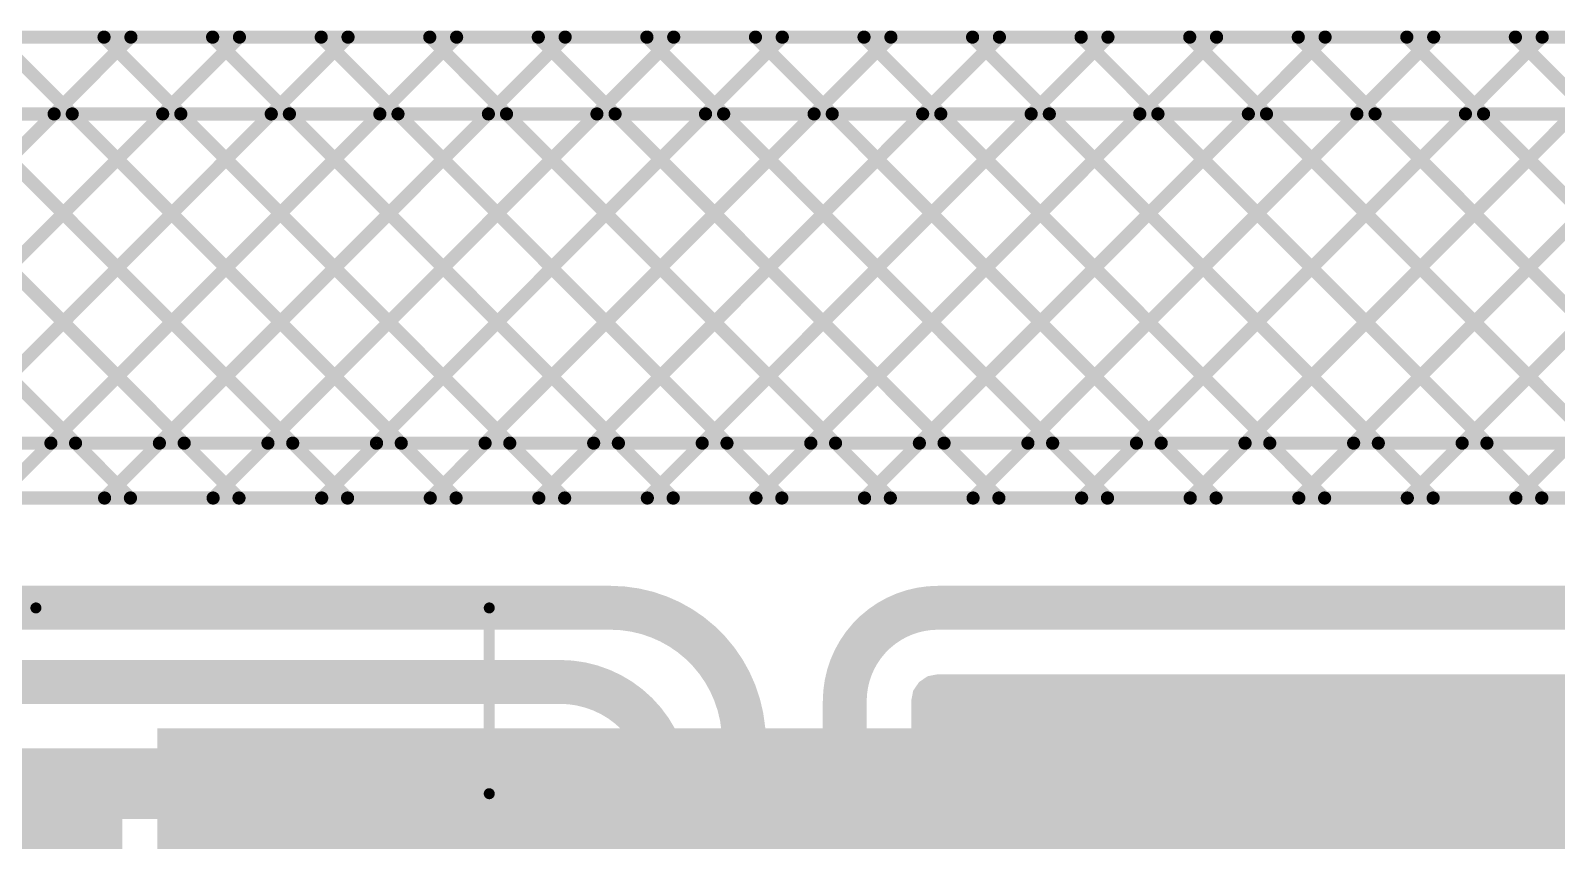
# Model space of a CAD drawing. Header units: inches. Extents: x -38 to 276, y -7 to 269.
# Drawn here: x 9.54 to 27.22, y 119.23 to 128.6 of the extents above; entities that cross this region are included whole.
import ezdxf

# ---------------------------------------------------------------- set-up
doc = ezdxf.new("R2010")
doc.units = ezdxf.units.IN
for name, color, linetype in [('Bottom Layer', 5, 'Continuous'), ('Bottom Overlay', 54, 'Continuous'), ('Top Layer', 1, 'Continuous'), ('Top Overlay', 2, 'Continuous'), ('Top Paste', 8, 'Continuous'), ('Top Solder', 216, 'Continuous')]:
    doc.layers.add(name, color=color, linetype=linetype)

# ---------------------------------------------------------------- blocks, each defined once
blk = doc.blocks.new('50SVPF10M_146')
at = {"layer": 'Top Layer'}
for points in [[(-4.55, 0.8), (-1.05, 0.8), (-1.05, -0.8), (-4.55, -0.8)], [(1.05, 0.8), (4.55, 0.8), (4.55, -0.8), (1.05, -0.8)]]:
    blk.add_hatch(color=1, dxfattribs=at).paths.add_polyline_path(points)
at = {"layer": 'Top Paste'}
for points in [[(-4.55, 0.8), (-1.05, 0.8), (-1.05, -0.8), (-4.55, -0.8)], [(1.05, 0.8), (4.55, 0.8), (4.55, -0.8), (1.05, -0.8)]]:
    blk.add_hatch(color=8, dxfattribs=at).paths.add_polyline_path(points)
at = {"layer": 'Top Solder'}
for points in [[(-4.652, 0.902), (-0.948, 0.902), (-0.948, -0.902), (-4.652, -0.902)], [(0.948, 0.902), (4.652, 0.902), (4.652, -0.902), (0.948, -0.902)]]:
    blk.add_hatch(color=216, dxfattribs=at).paths.add_polyline_path(points)
at = {"layer": 'Top Overlay'}
for points in [[(-3.3, 1.95, 0.127, 0.127, 0), (-1.95, 3.3, 0.127, 0.127, 0)], [(-1.95, 3.3, 0.127, 0.127, 0), (3.3, 3.3, 0.127, 0.127, 0)], [(3.3, 1.15, 0.127, 0.127, 0), (3.3, 3.3, 0.127, 0.127, 0)], [(-3.3, 1.15, 0.127, 0.127, 0), (-3.3, 1.95, 0.127, 0.127, 0)], [(-3.779, 1.033, 0.127, 0.127, 0), (-3.779, 1.567, 0.127, 0.127, 0)], [(-4.007, 1.287, 0.127, 0.127, 0), (-3.55, 1.287, 0.127, 0.127, 0)], [(-3.3, -1.95, 0.127, 0.127, 0), (-3.3, -1.15, 0.127, 0.127, 0)], [(3.3, -3.3, 0.127, 0.127, 0), (3.3, -1.15, 0.127, 0.127, 0)], [(-3.3, -1.95, 0.127, 0.127, 0), (-1.95, -3.3, 0.127, 0.127, 0)], [(-1.95, -3.3, 0.127, 0.127, 0), (3.3, -3.3, 0.127, 0.127, 0)]]:
    blk.add_lwpolyline(points, format="xyseb", dxfattribs=at)
for points in [[(-1.982, 3.3, 0.0635, 0.0635, 1), (-1.918, 3.3, 0.0635, 0.0635, 1)], [(-1.982, 3.3, 0.0635, 0.0635, 1), (-1.918, 3.3, 0.0635, 0.0635, 1)], [(3.268, 3.3, 0.0635, 0.0635, 1), (3.332, 3.3, 0.0635, 0.0635, 1)], [(3.268, 3.3, 0.0635, 0.0635, 1), (3.332, 3.3, 0.0635, 0.0635, 1)], [(-3.332, 1.95, 0.0635, 0.0635, 1), (-3.268, 1.95, 0.0635, 0.0635, 1)], [(-3.332, 1.95, 0.0635, 0.0635, 1), (-3.268, 1.95, 0.0635, 0.0635, 1)], [(-3.81, 1.567, 0.0635, 0.0635, 1), (-3.747, 1.567, 0.0635, 0.0635, 1)], [(-4.039, 1.287, 0.0635, 0.0635, 1), (-3.975, 1.287, 0.0635, 0.0635, 1)], [(-3.582, 1.287, 0.0635, 0.0635, 1), (-3.518, 1.287, 0.0635, 0.0635, 1)], [(-3.81, 1.033, 0.0635, 0.0635, 1), (-3.747, 1.033, 0.0635, 0.0635, 1)], [(-3.332, 1.15, 0.0635, 0.0635, 1), (-3.268, 1.15, 0.0635, 0.0635, 1)], [(3.268, 1.15, 0.0635, 0.0635, 1), (3.332, 1.15, 0.0635, 0.0635, 1)], [(-3.332, -1.15, 0.0635, 0.0635, 1), (-3.268, -1.15, 0.0635, 0.0635, 1)], [(3.268, -1.15, 0.0635, 0.0635, 1), (3.332, -1.15, 0.0635, 0.0635, 1)], [(-3.332, -1.95, 0.0635, 0.0635, 1), (-3.268, -1.95, 0.0635, 0.0635, 1)], [(-3.332, -1.95, 0.0635, 0.0635, 1), (-3.268, -1.95, 0.0635, 0.0635, 1)], [(-1.982, -3.3, 0.0635, 0.0635, 1), (-1.918, -3.3, 0.0635, 0.0635, 1)], [(-1.982, -3.3, 0.0635, 0.0635, 1), (-1.918, -3.3, 0.0635, 0.0635, 1)], [(3.268, -3.3, 0.0635, 0.0635, 1), (3.332, -3.3, 0.0635, 0.0635, 1)], [(3.268, -3.3, 0.0635, 0.0635, 1), (3.332, -3.3, 0.0635, 0.0635, 1)]]:
    blk.add_lwpolyline(points, format="xyseb", close=True, dxfattribs=at)
blk = doc.blocks.new('KN151M45025_30A_153')
at = {"layer": 'Top Overlay'}
blk.add_lwpolyline([(12.42, 0, 0.127, 0.127, 1), (-12.58, 0, 0.127, 0.127, 1)], format="xyseb", close=True, dxfattribs=at)

msp = doc.modelspace()

# ---------------------------------------------------------------- hatches: boundary and pattern name
at = {"layer": 'Bottom Layer'}
msp.add_hatch(color=5, dxfattribs=at).paths.add_polyline_path([(49.473, 121.125), (49.588, 121.048), (49.665, 120.933), (49.691, 120.799), (49.691, 120.797), (49.691, 102.274), (49.692, 102.268), (49.661, 102.115), (49.571, 101.98), (49.437, 101.89), (49.283, 101.86), (49.278, 101.861), (47.266, 101.861), (47.228, 101.899), (46.998, 102.031), (46.742, 102.1), (46.476, 102.1), (46.22, 102.031), (45.99, 101.899), (45.802, 101.711), (45.67, 101.481), (45.601, 101.225), (45.601, 100.959), (45.67, 100.703), (45.802, 100.473), (45.99, 100.285), (46.148, 100.194), (46.114, 100.067), (45.339, 100.067), (45.339, 100.203), (43.053, 100.203), (43.053, 100.083), (41.413, 100.083), (41.412, 100.085), (41.41, 100.086), (41.41, 100.303), (42.061, 100.303), (42.061, 105.129), (38.965, 105.129), (38.965, 100.303), (39.616, 100.303), (39.616, 100.076), (39.615, 100.076), (39.65, 99.727), (39.751, 99.392), (39.917, 99.083), (40.139, 98.812), (40.41, 98.59), (40.718, 98.425), (41.054, 98.323), (41.402, 98.289), (41.402, 98.29), (43.053, 98.29), (43.053, 98.171), (45.339, 98.171), (45.339, 98.274), (47.853, 98.274), (47.855, 98.266), (47.76, 98.139), (47.027, 98.139), (47.027, 97.162), (46.9, 97.065), (46.769, 97.1), (46.503, 97.1), (46.247, 97.031), (46.017, 96.898), (45.829, 96.711), (45.697, 96.481), (45.628, 96.224), (45.628, 95.959), (45.697, 95.703), (45.829, 95.473), (46.017, 95.285), (46.247, 95.152), (46.395, 95.113), (46.437, 95.095), (46.482, 95.089), (46.503, 95.084), (46.525, 95.084), (46.636, 95.069), (46.747, 95.084), (46.769, 95.084), (46.79, 95.089), (46.835, 95.095), (46.877, 95.113), (47.025, 95.152), (47.134, 95.215), (47.244, 95.152), (47.244, 94.621), (46.38, 94.621), (46.38, 91.827), (49.137, 91.827), (49.137, 90.063), (50.953, 90.063), (50.953, 90.252), (51.406, 90.252), (51.406, 90.132), (53.311, 90.132), (53.311, 91.336), (54.494, 91.336), (54.494, 90.132), (56.399, 90.132), (56.399, 90.188), (57.823, 90.188), (57.86, 90.067), (57.837, 90.052), (57.801, 90.016), (57.759, 89.987), (57.582, 89.811), (54.494, 86.722), (54.347, 86.589), (54.007, 86.362), (53.641, 86.21), (53.24, 86.131), (53.042, 86.121), (42.78, 86.121), (42.727, 86.248), (42.955, 86.476), (43.219, 86.87), (43.401, 87.309), (43.493, 87.774), (43.493, 88.248), (43.401, 88.713), (43.219, 89.152), (42.955, 89.546), (42.62, 89.881), (42.226, 90.145), (41.787, 90.326), (41.322, 90.419), (40.848, 90.419), (40.383, 90.326), (39.944, 90.145), (39.55, 89.881), (39.215, 89.546), (38.951, 89.152), (38.77, 88.713), (38.677, 88.248), (38.677, 87.774), (38.77, 87.309), (38.951, 86.87), (39.215, 86.476), (39.443, 86.248), (39.39, 86.121), (34.298, 86.121), (34.225, 86.124), (34.069, 86.155), (33.934, 86.211), (33.813, 86.292), (33.709, 86.396), (33.628, 86.517), (33.573, 86.652), (33.542, 86.808), (33.538, 86.881), (33.538, 106.172), (33.538, 106.322), (33.528, 106.372), (33.528, 106.423), (33.469, 106.718), (33.45, 106.765), (33.44, 106.815), (33.325, 107.092), (33.297, 107.135), (33.277, 107.182), (33.11, 107.431), (33.074, 107.467), (33.046, 107.51), (32.834, 107.722), (32.791, 107.75), (32.755, 107.786), (32.506, 107.953), (32.459, 107.973), (32.416, 108.001), (32.31, 108.045), (32.335, 108.172), (46.064, 108.172), (46.192, 108.172), (46.267, 108.182), (46.342, 108.187), (46.592, 108.237), (46.663, 108.261), (46.736, 108.28), (46.972, 108.378), (47.037, 108.416), (47.105, 108.449), (47.317, 108.591), (47.374, 108.64), (47.434, 108.686), (47.614, 108.867), (47.66, 108.927), (47.71, 108.983), (47.851, 109.195), (47.885, 109.263), (47.922, 109.328), (48.02, 109.564), (48.04, 109.637), (48.064, 109.708), (48.114, 109.958), (48.118, 110.034), (48.128, 110.108), (48.128, 110.236), (48.128, 116.205), (48.127, 116.218), (48.128, 116.231), (48.122, 116.397), (48.11, 116.472), (48.102, 116.547), (48.026, 116.87), (48, 116.94), (47.978, 117.012), (47.84, 117.314), (47.8, 117.378), (47.765, 117.445), (47.571, 117.714), (47.519, 117.769), (47.471, 117.827), (47.229, 118.054), (47.167, 118.097), (47.109, 118.145), (46.827, 118.32), (46.758, 118.351), (46.692, 118.386), (46.381, 118.503), (46.308, 118.52), (46.235, 118.541), (45.908, 118.595), (45.832, 118.597), (45.757, 118.604), (45.605, 118.599), (27.199, 118.599), (27.199, 118.599), (27.048, 118.599), (26.973, 118.589), (26.898, 118.584), (26.603, 118.526), (26.531, 118.501), (26.458, 118.482), (26.18, 118.366), (26.115, 118.329), (26.047, 118.295), (25.796, 118.128), (25.74, 118.078), (25.68, 118.032), (25.467, 117.819), (25.421, 117.759), (25.371, 117.703), (25.204, 117.452), (25.17, 117.385), (25.133, 117.319), (25.017, 117.041), (24.998, 116.968), (24.974, 116.897), (24.915, 116.601), (24.91, 116.526), (24.9, 116.451), (24.9, 116.3), (24.9, 110.631), (24.9, 110.464), (24.91, 110.389), (24.915, 110.314), (24.934, 110.219), (24.826, 110.109), (19.812, 110.109), (19.812, 107.315), (19.812, 107.315), (19.769, 107.206), (17.272, 107.206), (17.272, 106.184), (12.954, 106.184), (12.954, 106.304), (12.954, 106.304), (12.954, 108.057), (11.373, 108.057), (11.373, 108.867), (11.619, 108.867), (11.619, 109.817), (11.619, 110.494), (11.638, 110.513), (11.686, 110.526), (11.736, 110.532), (11.783, 110.552), (11.831, 110.565), (11.876, 110.583), (12.003, 110.503), (12.003, 108.867), (14.239, 108.867), (14.239, 108.916), (16.252, 108.916), (16.252, 108.912), (16.706, 108.956), (17.142, 109.089), (17.545, 109.304), (17.898, 109.593), (18.187, 109.946), (18.402, 110.349), (18.535, 110.785), (18.579, 111.239), (18.575, 111.239), (18.575, 113.215), (19.957, 113.215), (19.957, 115.131), (19.743, 115.131), (19.743, 120.84), (19.743, 120.84), (19.766, 120.959), (19.834, 121.06), (19.935, 121.128), (20.054, 121.151), (20.054, 121.151), (49.337, 121.151), (49.339, 121.152)])
h = msp.add_hatch(color=5, dxfattribs=at)
h.paths.add_polyline_path([(15.865, 120.26), (16.025, 120.152), (16.126, 120.002), (16.135, 119.879), (16.146, 119.851), (16.163, 119.726), (16.163, 115.131), (14.841, 115.131), (14.841, 115.006), (14.097, 115.006), (14.097, 115.316), (13.914, 115.316), (13.914, 117.754), (13.915, 117.754), (13.882, 118.09), (13.784, 118.414), (13.624, 118.711), (13.41, 118.973), (13.149, 119.187), (12.851, 119.346), (12.528, 119.444), (12.192, 119.477), (12.192, 119.476), (6.279, 119.476), (6.267, 119.488), (6.037, 119.621), (5.781, 119.69), (5.515, 119.69), (5.259, 119.621), (5.029, 119.488), (4.841, 119.3), (4.709, 119.071), (4.64, 118.814), (4.64, 118.549), (4.709, 118.292), (4.841, 118.063), (5.029, 117.875), (5.259, 117.742), (5.515, 117.674), (5.781, 117.674), (6.037, 117.742), (6.155, 117.811), (12.192, 117.811), (12.192, 117.809), (12.231, 117.793), (12.247, 117.754), (12.248, 117.754), (12.248, 115.662), (12.131, 115.614), (12.12, 115.625), (12.08, 115.655), (12.044, 115.691), (12.001, 115.716), (11.961, 115.747), (11.914, 115.766), (11.871, 115.791), (11.672, 115.874), (11.623, 115.887), (11.577, 115.906), (11.527, 115.913), (11.478, 115.926), (11.428, 115.926), (11.378, 115.932), (11.27, 115.932), (6.938, 115.932), (6.938, 115.932), (6.897, 115.932), (6.847, 115.926), (6.796, 115.926), (6.748, 115.913), (6.698, 115.906), (6.651, 115.887), (6.603, 115.874), (6.527, 115.842), (6.483, 115.817), (6.436, 115.798), (6.396, 115.767), (6.353, 115.742), (6.317, 115.706), (6.277, 115.676), (6.219, 115.617), (6.188, 115.577), (6.153, 115.542), (6.127, 115.498), (6.097, 115.458), (6.077, 115.412), (6.052, 115.368), (6.021, 115.292), (6.008, 115.243), (5.988, 115.197), (5.982, 115.147), (5.969, 115.098), (5.969, 115.048), (5.962, 114.998), (5.962, 114.956), (5.962, 113.538), (5.962, 113.488), (5.969, 113.438), (5.969, 113.387), (5.982, 113.339), (5.988, 113.289), (6.008, 113.242), (6.021, 113.194), (6.059, 113.1), (6.085, 113.056), (6.104, 113.01), (6.135, 112.97), (6.16, 112.926), (6.195, 112.891), (6.226, 112.851), (6.298, 112.779), (6.338, 112.749), (6.373, 112.713), (6.417, 112.688), (6.457, 112.657), (6.503, 112.638), (6.547, 112.613), (6.64, 112.574), (6.689, 112.561), (6.736, 112.542), (6.785, 112.535), (6.834, 112.522), (6.885, 112.522), (6.934, 112.515), (6.985, 112.515), (8.883, 112.515), (8.883, 111.645), (8.838, 111.645), (8.582, 111.576), (8.401, 111.472), (7.239, 111.472), (7.239, 111.587), (5.461, 111.587), (5.461, 109.962), (5.461, 109.962), (5.461, 108.057), (5.461, 108.057), (5.461, 106.304), (5.461, 106.304), (5.461, 104.399), (7.239, 104.399), (7.239, 104.519), (8.683, 104.519), (8.7, 104.392), (8.582, 104.361), (8.352, 104.228), (8.164, 104.04), (8.032, 103.81), (7.963, 103.554), (7.963, 103.386), (7.848, 103.259), (6.115, 103.259), (0.256, 103.259), (0.256, 103.259), (0.186, 103.259), (0.111, 103.25), (0.036, 103.245), (-0.102, 103.217), (-0.173, 103.193), (-0.246, 103.174), (-0.376, 103.12), (-0.441, 103.082), (-0.509, 103.049), (-0.625, 102.971), (-0.682, 102.921), (-0.742, 102.875), (-0.841, 102.776), (-0.887, 102.716), (-0.937, 102.659), (-1.015, 102.543), (-1.048, 102.475), (-1.086, 102.41), (-1.14, 102.28), (-1.263, 102.308), (-1.263, 119.611), (-1.263, 119.611), (-1.24, 119.788), (-1.172, 119.952), (-1.063, 120.094), (-0.922, 120.202), (-0.757, 120.27), (-0.581, 120.294), (-0.581, 120.294), (15.675, 120.294), (15.686, 120.295)])
h.paths.add_polyline_path([(1.685, 114.059), (1.211, 114.059), (0.746, 113.966), (0.308, 113.785), (-0.087, 113.521), (-0.422, 113.186), (-0.686, 112.791), (-0.867, 112.353), (-0.96, 111.888), (-0.96, 111.414), (-0.867, 110.948), (-0.686, 110.51), (-0.422, 110.116), (-0.087, 109.78), (0.308, 109.517), (0.746, 109.335), (1.211, 109.243), (1.685, 109.243), (2.151, 109.335), (2.589, 109.517), (2.983, 109.78), (3.319, 110.116), (3.582, 110.51), (3.764, 110.948), (3.856, 111.414), (3.856, 111.888), (3.764, 112.353), (3.582, 112.791), (3.319, 113.186), (2.983, 113.521), (2.589, 113.785), (2.151, 113.966)], flags=0)
at = {"layer": 'Top Layer'}
h = msp.add_hatch(color=1, dxfattribs=at)
h.paths.add_polyline_path([(48.355, 100.719), (47.657, 100.719), (47.58, 100.82), (47.617, 100.959), (47.617, 101.225), (47.548, 101.481), (47.416, 101.711), (47.228, 101.899), (46.998, 102.031), (46.742, 102.1), (46.476, 102.1), (46.22, 102.031), (45.99, 101.899), (45.802, 101.711), (45.67, 101.481), (45.601, 101.225), (45.601, 100.959), (45.638, 100.82), (45.561, 100.719), (11.115, 100.719), (11.015, 100.784), (11.015, 117.31), (11.015, 119.926), (11.015, 120.523), (48.355, 120.523)])
h.paths.add_polyline_path([(28.939, 115.735), (28.465, 115.735), (28, 115.642), (27.561, 115.461), (27.167, 115.197), (26.832, 114.862), (26.568, 114.467), (26.387, 114.029), (26.294, 113.564), (26.294, 113.09), (26.387, 112.624), (26.568, 112.186), (26.832, 111.792), (27.167, 111.456), (27.561, 111.193), (28, 111.011), (28.465, 110.919), (28.939, 110.919), (29.404, 111.011), (29.843, 111.193), (30.237, 111.456), (30.572, 111.792), (30.836, 112.186), (31.017, 112.624), (31.11, 113.09), (31.11, 113.564), (31.017, 114.029), (30.836, 114.467), (30.572, 114.862), (30.237, 115.197), (29.843, 115.461), (29.404, 115.642)], flags=0)
h.paths.add_polyline_path([(46.407, 112.149), (46.049, 112.149), (45.704, 112.056), (45.394, 111.878), (45.141, 111.625), (44.963, 111.315), (44.87, 110.97), (44.87, 110.612), (44.963, 110.267), (45.141, 109.957), (45.394, 109.704), (45.704, 109.526), (46.049, 109.433), (46.407, 109.433), (46.752, 109.526), (47.062, 109.704), (47.315, 109.957), (47.493, 110.267), (47.586, 110.612), (47.586, 110.97), (47.493, 111.315), (47.315, 111.625), (47.062, 111.878), (46.752, 112.056)], flags=0)
h.paths.add_polyline_path([(28.939, 105.735), (28.465, 105.735), (28, 105.642), (27.561, 105.461), (27.167, 105.197), (26.832, 104.862), (26.568, 104.467), (26.387, 104.029), (26.294, 103.564), (26.294, 103.09), (26.387, 102.624), (26.568, 102.186), (26.832, 101.792), (27.167, 101.456), (27.561, 101.193), (28, 101.011), (28.465, 100.919), (28.939, 100.919), (29.404, 101.011), (29.843, 101.193), (30.237, 101.456), (30.572, 101.792), (30.836, 102.186), (31.017, 102.624), (31.11, 103.09), (31.11, 103.564), (31.017, 104.029), (30.836, 104.467), (30.572, 104.862), (30.237, 105.197), (29.843, 105.461), (29.404, 105.642)], flags=0)

# ---------------------------------------------------------------- linework, layer by layer
at = {"layer": 'Bottom Layer'}
for points in [[(-0.719, 121.92, 0.508, 0.508, 0), (16.26, 121.92, 0.508, 0.508, 0)], [(16.26, 121.92, 0.508, 0.508, -0.414214), (17.806, 120.374, 0.508, 0.508, 0)], [(18.974, 120.84, 0.508, 0.508, -0.414214), (20.054, 121.92, 0.508, 0.508, 0)], [(20.054, 121.92, 0.508, 0.508, 0), (49.337, 121.92, 0.508, 0.508, 0)], [(-0.581, 121.062, 0.508, 0.508, 0), (15.675, 121.062, 0.508, 0.508, 0)], [(15.675, 121.062, 0.508, 0.508, -0.385022), (16.929, 119.929, 0.508, 0.508, 0)], [(18.974, 114.173, 0.508, 0.508, 0), (18.974, 120.84, 0.508, 0.508, 0)], [(17.806, 111.239, 0.508, 0.508, 0), (17.806, 120.374, 0.508, 0.508, 0)], [(16.929, 119.929, 0.508, 0.508, -0.024586), (16.932, 119.879, 0.508, 0.508, 0)], [(16.932, 111.516, 0.508, 0.508, 0), (16.932, 119.879, 0.508, 0.508, 0)]]:
    msp.add_lwpolyline(points, format="xyseb", dxfattribs=at)
for points in [[(16.133, 121.92, 0.254, 0.254, 1), (16.387, 121.92, 0.254, 0.254, 1)], [(16.133, 121.92, 0.254, 0.254, 1), (16.387, 121.92, 0.254, 0.254, 1)], [(19.927, 121.92, 0.254, 0.254, 1), (20.181, 121.92, 0.254, 0.254, 1)], [(19.927, 121.92, 0.254, 0.254, 1), (20.181, 121.92, 0.254, 0.254, 1)], [(15.548, 121.062, 0.254, 0.254, 1), (15.802, 121.062, 0.254, 0.254, 1)], [(15.548, 121.062, 0.254, 0.254, 1), (15.802, 121.062, 0.254, 0.254, 1)], [(18.847, 120.84, 0.254, 0.254, 1), (19.101, 120.84, 0.254, 0.254, 1)], [(18.847, 120.84, 0.254, 0.254, 1), (19.101, 120.84, 0.254, 0.254, 1)], [(17.679, 120.374, 0.254, 0.254, 1), (17.933, 120.374, 0.254, 0.254, 1)], [(17.679, 120.374, 0.254, 0.254, 1), (17.933, 120.374, 0.254, 0.254, 1)], [(16.802, 119.929, 0.254, 0.254, 1), (17.056, 119.929, 0.254, 0.254, 1)], [(16.802, 119.929, 0.254, 0.254, 1), (17.056, 119.929, 0.254, 0.254, 1)], [(16.805, 119.879, 0.254, 0.254, 1), (17.059, 119.879, 0.254, 0.254, 1)], [(16.805, 119.879, 0.254, 0.254, 1), (17.059, 119.879, 0.254, 0.254, 1)]]:
    msp.add_lwpolyline(points, format="xyseb", close=True, dxfattribs=at)
at = {"layer": 'Bottom Overlay'}
for points in [[(-2.413, 128.524, 0.152, 0.152, 0), (41.402, 128.524, 0.152, 0.152, 0)], [(5.367, 128.524, 0.152, 0.152, 0), (10.066, 123.825, 0.152, 0.152, 0)], [(6.008, 123.825, 0.152, 0.152, 0), (10.707, 128.524, 0.152, 0.152, 0)], [(6.625, 128.524, 0.152, 0.152, 0), (11.324, 123.825, 0.152, 0.152, 0)], [(7.265, 123.825, 0.152, 0.152, 0), (11.964, 128.524, 0.152, 0.152, 0)], [(7.882, 128.524, 0.152, 0.152, 0), (12.581, 123.825, 0.152, 0.152, 0)], [(8.523, 123.825, 0.152, 0.152, 0), (13.222, 128.524, 0.152, 0.152, 0)], [(9.139, 128.524, 0.152, 0.152, 0), (13.838, 123.825, 0.152, 0.152, 0)], [(9.78, 123.825, 0.152, 0.152, 0), (14.479, 128.524, 0.152, 0.152, 0)], [(10.396, 128.524, 0.152, 0.152, 0), (15.095, 123.825, 0.152, 0.152, 0)], [(11.037, 123.825, 0.152, 0.152, 0), (15.736, 128.524, 0.152, 0.152, 0)], [(11.654, 128.524, 0.152, 0.152, 0), (16.353, 123.825, 0.152, 0.152, 0)], [(12.294, 123.825, 0.152, 0.152, 0), (16.993, 128.524, 0.152, 0.152, 0)], [(12.911, 128.524, 0.152, 0.152, 0), (17.61, 123.825, 0.152, 0.152, 0)], [(13.552, 123.825, 0.152, 0.152, 0), (18.251, 128.524, 0.152, 0.152, 0)], [(14.168, 128.524, 0.152, 0.152, 0), (18.867, 123.825, 0.152, 0.152, 0)], [(14.809, 123.825, 0.152, 0.152, 0), (19.508, 128.524, 0.152, 0.152, 0)], [(15.425, 128.524, 0.152, 0.152, 0), (20.124, 123.825, 0.152, 0.152, 0)], [(16.066, 123.825, 0.152, 0.152, 0), (20.765, 128.524, 0.152, 0.152, 0)], [(16.683, 128.524, 0.152, 0.152, 0), (21.382, 123.825, 0.152, 0.152, 0)], [(17.323, 123.825, 0.152, 0.152, 0), (22.022, 128.524, 0.152, 0.152, 0)], [(17.94, 128.524, 0.152, 0.152, 0), (22.639, 123.825, 0.152, 0.152, 0)], [(18.58, 123.825, 0.152, 0.152, 0), (23.279, 128.524, 0.152, 0.152, 0)], [(19.197, 128.524, 0.152, 0.152, 0), (23.896, 123.825, 0.152, 0.152, 0)], [(19.838, 123.825, 0.152, 0.152, 0), (24.537, 128.524, 0.152, 0.152, 0)], [(20.454, 128.524, 0.152, 0.152, 0), (25.153, 123.825, 0.152, 0.152, 0)], [(21.095, 123.825, 0.152, 0.152, 0), (25.794, 128.524, 0.152, 0.152, 0)], [(21.095, 123.825, 0.152, 0.152, 0), (25.794, 128.524, 0.152, 0.152, 0)], [(21.711, 128.524, 0.152, 0.152, 0), (26.41, 123.825, 0.152, 0.152, 0)], [(22.352, 123.825, 0.152, 0.152, 0), (27.051, 128.524, 0.152, 0.152, 0)], [(22.969, 128.524, 0.152, 0.152, 0), (27.668, 123.825, 0.152, 0.152, 0)], [(23.609, 123.825, 0.152, 0.152, 0), (28.308, 128.524, 0.152, 0.152, 0)], [(24.226, 128.524, 0.152, 0.152, 0), (28.925, 123.825, 0.152, 0.152, 0)], [(24.867, 123.825, 0.152, 0.152, 0), (29.566, 128.524, 0.152, 0.152, 0)], [(25.483, 128.524, 0.152, 0.152, 0), (30.182, 123.825, 0.152, 0.152, 0)], [(26.124, 123.825, 0.152, 0.152, 0), (30.823, 128.524, 0.152, 0.152, 0)], [(26.74, 128.524, 0.152, 0.152, 0), (31.439, 123.825, 0.152, 0.152, 0)], [(-2.413, 123.825, 0.152, 0.152, 0), (48.844, 123.825, 0.152, 0.152, 0)]]:
    msp.add_lwpolyline(points, format="xyseb", dxfattribs=at)
for points in [[(10.358, 128.524, 0.0762, 0.0762, 1), (10.434, 128.524, 0.0762, 0.0762, 1)], [(10.669, 128.524, 0.0762, 0.0762, 1), (10.745, 128.524, 0.0762, 0.0762, 1)], [(11.615, 128.524, 0.0762, 0.0762, 1), (11.692, 128.524, 0.0762, 0.0762, 1)], [(11.926, 128.524, 0.0762, 0.0762, 1), (12.002, 128.524, 0.0762, 0.0762, 1)], [(12.873, 128.524, 0.0762, 0.0762, 1), (12.949, 128.524, 0.0762, 0.0762, 1)], [(13.183, 128.524, 0.0762, 0.0762, 1), (13.26, 128.524, 0.0762, 0.0762, 1)], [(14.13, 128.524, 0.0762, 0.0762, 1), (14.206, 128.524, 0.0762, 0.0762, 1)], [(14.441, 128.524, 0.0762, 0.0762, 1), (14.517, 128.524, 0.0762, 0.0762, 1)], [(15.387, 128.524, 0.0762, 0.0762, 1), (15.463, 128.524, 0.0762, 0.0762, 1)], [(15.698, 128.524, 0.0762, 0.0762, 1), (15.774, 128.524, 0.0762, 0.0762, 1)], [(16.644, 128.524, 0.0762, 0.0762, 1), (16.721, 128.524, 0.0762, 0.0762, 1)], [(16.955, 128.524, 0.0762, 0.0762, 1), (17.031, 128.524, 0.0762, 0.0762, 1)], [(17.902, 128.524, 0.0762, 0.0762, 1), (17.978, 128.524, 0.0762, 0.0762, 1)], [(18.212, 128.524, 0.0762, 0.0762, 1), (18.289, 128.524, 0.0762, 0.0762, 1)], [(19.159, 128.524, 0.0762, 0.0762, 1), (19.235, 128.524, 0.0762, 0.0762, 1)], [(19.47, 128.524, 0.0762, 0.0762, 1), (19.546, 128.524, 0.0762, 0.0762, 1)], [(20.416, 128.524, 0.0762, 0.0762, 1), (20.492, 128.524, 0.0762, 0.0762, 1)], [(20.727, 128.524, 0.0762, 0.0762, 1), (20.803, 128.524, 0.0762, 0.0762, 1)], [(21.673, 128.524, 0.0762, 0.0762, 1), (21.75, 128.524, 0.0762, 0.0762, 1)], [(21.984, 128.524, 0.0762, 0.0762, 1), (22.06, 128.524, 0.0762, 0.0762, 1)], [(22.931, 128.524, 0.0762, 0.0762, 1), (23.007, 128.524, 0.0762, 0.0762, 1)], [(23.241, 128.524, 0.0762, 0.0762, 1), (23.318, 128.524, 0.0762, 0.0762, 1)], [(24.188, 128.524, 0.0762, 0.0762, 1), (24.264, 128.524, 0.0762, 0.0762, 1)], [(24.499, 128.524, 0.0762, 0.0762, 1), (24.575, 128.524, 0.0762, 0.0762, 1)], [(25.445, 128.524, 0.0762, 0.0762, 1), (25.521, 128.524, 0.0762, 0.0762, 1)], [(25.756, 128.524, 0.0762, 0.0762, 1), (25.832, 128.524, 0.0762, 0.0762, 1)], [(25.756, 128.524, 0.0762, 0.0762, 1), (25.832, 128.524, 0.0762, 0.0762, 1)], [(26.702, 128.524, 0.0762, 0.0762, 1), (26.779, 128.524, 0.0762, 0.0762, 1)], [(27.013, 128.524, 0.0762, 0.0762, 1), (27.089, 128.524, 0.0762, 0.0762, 1)], [(9.742, 123.825, 0.0762, 0.0762, 1), (9.818, 123.825, 0.0762, 0.0762, 1)], [(10.028, 123.825, 0.0762, 0.0762, 1), (10.104, 123.825, 0.0762, 0.0762, 1)], [(10.999, 123.825, 0.0762, 0.0762, 1), (11.075, 123.825, 0.0762, 0.0762, 1)], [(11.286, 123.825, 0.0762, 0.0762, 1), (11.362, 123.825, 0.0762, 0.0762, 1)], [(12.256, 123.825, 0.0762, 0.0762, 1), (12.332, 123.825, 0.0762, 0.0762, 1)], [(12.543, 123.825, 0.0762, 0.0762, 1), (12.619, 123.825, 0.0762, 0.0762, 1)], [(13.513, 123.825, 0.0762, 0.0762, 1), (13.59, 123.825, 0.0762, 0.0762, 1)], [(13.8, 123.825, 0.0762, 0.0762, 1), (13.876, 123.825, 0.0762, 0.0762, 1)], [(14.771, 123.825, 0.0762, 0.0762, 1), (14.847, 123.825, 0.0762, 0.0762, 1)], [(15.057, 123.825, 0.0762, 0.0762, 1), (15.133, 123.825, 0.0762, 0.0762, 1)], [(16.028, 123.825, 0.0762, 0.0762, 1), (16.104, 123.825, 0.0762, 0.0762, 1)], [(16.314, 123.825, 0.0762, 0.0762, 1), (16.391, 123.825, 0.0762, 0.0762, 1)], [(17.285, 123.825, 0.0762, 0.0762, 1), (17.361, 123.825, 0.0762, 0.0762, 1)], [(17.572, 123.825, 0.0762, 0.0762, 1), (17.648, 123.825, 0.0762, 0.0762, 1)], [(18.542, 123.825, 0.0762, 0.0762, 1), (18.619, 123.825, 0.0762, 0.0762, 1)], [(18.829, 123.825, 0.0762, 0.0762, 1), (18.905, 123.825, 0.0762, 0.0762, 1)], [(19.8, 123.825, 0.0762, 0.0762, 1), (19.876, 123.825, 0.0762, 0.0762, 1)], [(20.086, 123.825, 0.0762, 0.0762, 1), (20.162, 123.825, 0.0762, 0.0762, 1)], [(21.057, 123.825, 0.0762, 0.0762, 1), (21.133, 123.825, 0.0762, 0.0762, 1)], [(21.057, 123.825, 0.0762, 0.0762, 1), (21.133, 123.825, 0.0762, 0.0762, 1)], [(21.343, 123.825, 0.0762, 0.0762, 1), (21.42, 123.825, 0.0762, 0.0762, 1)], [(22.314, 123.825, 0.0762, 0.0762, 1), (22.39, 123.825, 0.0762, 0.0762, 1)], [(22.601, 123.825, 0.0762, 0.0762, 1), (22.677, 123.825, 0.0762, 0.0762, 1)], [(23.571, 123.825, 0.0762, 0.0762, 1), (23.648, 123.825, 0.0762, 0.0762, 1)], [(23.858, 123.825, 0.0762, 0.0762, 1), (23.934, 123.825, 0.0762, 0.0762, 1)], [(24.829, 123.825, 0.0762, 0.0762, 1), (24.905, 123.825, 0.0762, 0.0762, 1)], [(25.115, 123.825, 0.0762, 0.0762, 1), (25.191, 123.825, 0.0762, 0.0762, 1)], [(26.086, 123.825, 0.0762, 0.0762, 1), (26.162, 123.825, 0.0762, 0.0762, 1)], [(26.372, 123.825, 0.0762, 0.0762, 1), (26.449, 123.825, 0.0762, 0.0762, 1)]]:
    msp.add_lwpolyline(points, format="xyseb", close=True, dxfattribs=at)
at = {"layer": 'Top Overlay'}
for points in [[(-5.385, 127.635, 0.152, 0.152, 0), (50.673, 127.635, 0.152, 0.152, 0)], [(-5.385, 127.635, 0.152, 0.152, 0), (50.673, 127.635, 0.152, 0.152, 0)], [(5.373, 123.19, 0.152, 0.152, 0), (9.818, 127.635, 0.152, 0.152, 0)], [(6.256, 127.635, 0.152, 0.152, 0), (10.701, 123.19, 0.152, 0.152, 0)], [(6.63, 123.19, 0.152, 0.152, 0), (11.075, 127.635, 0.152, 0.152, 0)], [(7.514, 127.635, 0.152, 0.152, 0), (11.959, 123.19, 0.152, 0.152, 0)], [(7.888, 123.19, 0.152, 0.152, 0), (12.333, 127.635, 0.152, 0.152, 0)], [(8.771, 127.635, 0.152, 0.152, 0), (13.216, 123.19, 0.152, 0.152, 0)], [(9.145, 123.19, 0.152, 0.152, 0), (13.59, 127.635, 0.152, 0.152, 0)], [(10.028, 127.635, 0.152, 0.152, 0), (14.473, 123.19, 0.152, 0.152, 0)], [(10.402, 123.19, 0.152, 0.152, 0), (14.847, 127.635, 0.152, 0.152, 0)], [(11.285, 127.635, 0.152, 0.152, 0), (15.73, 123.19, 0.152, 0.152, 0)], [(11.659, 123.19, 0.152, 0.152, 0), (16.104, 127.635, 0.152, 0.152, 0)], [(12.543, 127.635, 0.152, 0.152, 0), (16.988, 123.19, 0.152, 0.152, 0)], [(12.917, 123.19, 0.152, 0.152, 0), (17.362, 127.635, 0.152, 0.152, 0)], [(13.8, 127.635, 0.152, 0.152, 0), (18.245, 123.19, 0.152, 0.152, 0)], [(14.174, 123.19, 0.152, 0.152, 0), (18.619, 127.635, 0.152, 0.152, 0)], [(15.057, 127.635, 0.152, 0.152, 0), (19.502, 123.19, 0.152, 0.152, 0)], [(15.431, 123.19, 0.152, 0.152, 0), (19.876, 127.635, 0.152, 0.152, 0)], [(16.314, 127.635, 0.152, 0.152, 0), (20.759, 123.19, 0.152, 0.152, 0)], [(16.688, 123.19, 0.152, 0.152, 0), (21.133, 127.635, 0.152, 0.152, 0)], [(17.572, 127.635, 0.152, 0.152, 0), (22.017, 123.19, 0.152, 0.152, 0)], [(17.945, 123.19, 0.152, 0.152, 0), (22.39, 127.635, 0.152, 0.152, 0)], [(17.945, 123.19, 0.152, 0.152, 0), (22.39, 127.635, 0.152, 0.152, 0)], [(18.829, 127.635, 0.152, 0.152, 0), (23.274, 123.19, 0.152, 0.152, 0)], [(19.203, 123.19, 0.152, 0.152, 0), (23.648, 127.635, 0.152, 0.152, 0)], [(20.086, 127.635, 0.152, 0.152, 0), (24.531, 123.19, 0.152, 0.152, 0)], [(20.46, 123.19, 0.152, 0.152, 0), (24.905, 127.635, 0.152, 0.152, 0)], [(21.343, 127.635, 0.152, 0.152, 0), (25.788, 123.19, 0.152, 0.152, 0)], [(21.717, 123.19, 0.152, 0.152, 0), (26.162, 127.635, 0.152, 0.152, 0)], [(22.6, 127.635, 0.152, 0.152, 0), (27.045, 123.19, 0.152, 0.152, 0)], [(22.974, 123.19, 0.152, 0.152, 0), (27.419, 127.635, 0.152, 0.152, 0)], [(23.858, 127.635, 0.152, 0.152, 0), (28.303, 123.19, 0.152, 0.152, 0)], [(24.232, 123.19, 0.152, 0.152, 0), (28.677, 127.635, 0.152, 0.152, 0)], [(25.115, 127.635, 0.152, 0.152, 0), (29.56, 123.19, 0.152, 0.152, 0)], [(25.489, 123.19, 0.152, 0.152, 0), (29.934, 127.635, 0.152, 0.152, 0)], [(26.372, 127.635, 0.152, 0.152, 0), (30.817, 123.19, 0.152, 0.152, 0)], [(26.746, 123.19, 0.152, 0.152, 0), (31.191, 127.635, 0.152, 0.152, 0)], [(-5.385, 123.19, 0.152, 0.152, 0), (49.304, 123.19, 0.152, 0.152, 0)]]:
    msp.add_lwpolyline(points, format="xyseb", dxfattribs=at)
for points in [[(9.78, 127.635, 0.0762, 0.0762, 1), (9.856, 127.635, 0.0762, 0.0762, 1)], [(9.99, 127.635, 0.0762, 0.0762, 1), (10.066, 127.635, 0.0762, 0.0762, 1)], [(11.037, 127.635, 0.0762, 0.0762, 1), (11.113, 127.635, 0.0762, 0.0762, 1)], [(11.247, 127.635, 0.0762, 0.0762, 1), (11.323, 127.635, 0.0762, 0.0762, 1)], [(12.294, 127.635, 0.0762, 0.0762, 1), (12.371, 127.635, 0.0762, 0.0762, 1)], [(12.504, 127.635, 0.0762, 0.0762, 1), (12.581, 127.635, 0.0762, 0.0762, 1)], [(13.552, 127.635, 0.0762, 0.0762, 1), (13.628, 127.635, 0.0762, 0.0762, 1)], [(13.762, 127.635, 0.0762, 0.0762, 1), (13.838, 127.635, 0.0762, 0.0762, 1)], [(14.809, 127.635, 0.0762, 0.0762, 1), (14.885, 127.635, 0.0762, 0.0762, 1)], [(15.019, 127.635, 0.0762, 0.0762, 1), (15.095, 127.635, 0.0762, 0.0762, 1)], [(16.066, 127.635, 0.0762, 0.0762, 1), (16.142, 127.635, 0.0762, 0.0762, 1)], [(16.276, 127.635, 0.0762, 0.0762, 1), (16.352, 127.635, 0.0762, 0.0762, 1)], [(17.323, 127.635, 0.0762, 0.0762, 1), (17.4, 127.635, 0.0762, 0.0762, 1)], [(17.533, 127.635, 0.0762, 0.0762, 1), (17.61, 127.635, 0.0762, 0.0762, 1)], [(18.581, 127.635, 0.0762, 0.0762, 1), (18.657, 127.635, 0.0762, 0.0762, 1)], [(18.791, 127.635, 0.0762, 0.0762, 1), (18.867, 127.635, 0.0762, 0.0762, 1)], [(19.838, 127.635, 0.0762, 0.0762, 1), (19.914, 127.635, 0.0762, 0.0762, 1)], [(20.048, 127.635, 0.0762, 0.0762, 1), (20.124, 127.635, 0.0762, 0.0762, 1)], [(21.095, 127.635, 0.0762, 0.0762, 1), (21.171, 127.635, 0.0762, 0.0762, 1)], [(21.305, 127.635, 0.0762, 0.0762, 1), (21.381, 127.635, 0.0762, 0.0762, 1)], [(22.352, 127.635, 0.0762, 0.0762, 1), (22.429, 127.635, 0.0762, 0.0762, 1)], [(22.352, 127.635, 0.0762, 0.0762, 1), (22.429, 127.635, 0.0762, 0.0762, 1)], [(22.562, 127.635, 0.0762, 0.0762, 1), (22.639, 127.635, 0.0762, 0.0762, 1)], [(23.61, 127.635, 0.0762, 0.0762, 1), (23.686, 127.635, 0.0762, 0.0762, 1)], [(23.82, 127.635, 0.0762, 0.0762, 1), (23.896, 127.635, 0.0762, 0.0762, 1)], [(24.867, 127.635, 0.0762, 0.0762, 1), (24.943, 127.635, 0.0762, 0.0762, 1)], [(25.077, 127.635, 0.0762, 0.0762, 1), (25.153, 127.635, 0.0762, 0.0762, 1)], [(26.124, 127.635, 0.0762, 0.0762, 1), (26.2, 127.635, 0.0762, 0.0762, 1)], [(26.334, 127.635, 0.0762, 0.0762, 1), (26.41, 127.635, 0.0762, 0.0762, 1)], [(10.364, 123.19, 0.0762, 0.0762, 1), (10.44, 123.19, 0.0762, 0.0762, 1)], [(10.663, 123.19, 0.0762, 0.0762, 1), (10.74, 123.19, 0.0762, 0.0762, 1)], [(11.621, 123.19, 0.0762, 0.0762, 1), (11.697, 123.19, 0.0762, 0.0762, 1)], [(11.921, 123.19, 0.0762, 0.0762, 1), (11.997, 123.19, 0.0762, 0.0762, 1)], [(12.878, 123.19, 0.0762, 0.0762, 1), (12.955, 123.19, 0.0762, 0.0762, 1)], [(13.178, 123.19, 0.0762, 0.0762, 1), (13.254, 123.19, 0.0762, 0.0762, 1)], [(14.136, 123.19, 0.0762, 0.0762, 1), (14.212, 123.19, 0.0762, 0.0762, 1)], [(14.435, 123.19, 0.0762, 0.0762, 1), (14.511, 123.19, 0.0762, 0.0762, 1)], [(15.393, 123.19, 0.0762, 0.0762, 1), (15.469, 123.19, 0.0762, 0.0762, 1)], [(15.692, 123.19, 0.0762, 0.0762, 1), (15.768, 123.19, 0.0762, 0.0762, 1)], [(16.65, 123.19, 0.0762, 0.0762, 1), (16.726, 123.19, 0.0762, 0.0762, 1)], [(16.949, 123.19, 0.0762, 0.0762, 1), (17.026, 123.19, 0.0762, 0.0762, 1)], [(17.907, 123.19, 0.0762, 0.0762, 1), (17.984, 123.19, 0.0762, 0.0762, 1)], [(17.907, 123.19, 0.0762, 0.0762, 1), (17.984, 123.19, 0.0762, 0.0762, 1)], [(18.207, 123.19, 0.0762, 0.0762, 1), (18.283, 123.19, 0.0762, 0.0762, 1)], [(19.165, 123.19, 0.0762, 0.0762, 1), (19.241, 123.19, 0.0762, 0.0762, 1)], [(19.464, 123.19, 0.0762, 0.0762, 1), (19.54, 123.19, 0.0762, 0.0762, 1)], [(20.422, 123.19, 0.0762, 0.0762, 1), (20.498, 123.19, 0.0762, 0.0762, 1)], [(20.721, 123.19, 0.0762, 0.0762, 1), (20.797, 123.19, 0.0762, 0.0762, 1)], [(21.679, 123.19, 0.0762, 0.0762, 1), (21.755, 123.19, 0.0762, 0.0762, 1)], [(21.978, 123.19, 0.0762, 0.0762, 1), (22.055, 123.19, 0.0762, 0.0762, 1)], [(22.936, 123.19, 0.0762, 0.0762, 1), (23.013, 123.19, 0.0762, 0.0762, 1)], [(23.236, 123.19, 0.0762, 0.0762, 1), (23.312, 123.19, 0.0762, 0.0762, 1)], [(24.194, 123.19, 0.0762, 0.0762, 1), (24.27, 123.19, 0.0762, 0.0762, 1)], [(24.493, 123.19, 0.0762, 0.0762, 1), (24.569, 123.19, 0.0762, 0.0762, 1)], [(25.451, 123.19, 0.0762, 0.0762, 1), (25.527, 123.19, 0.0762, 0.0762, 1)], [(25.75, 123.19, 0.0762, 0.0762, 1), (25.826, 123.19, 0.0762, 0.0762, 1)], [(26.708, 123.19, 0.0762, 0.0762, 1), (26.784, 123.19, 0.0762, 0.0762, 1)], [(27.007, 123.19, 0.0762, 0.0762, 1), (27.084, 123.19, 0.0762, 0.0762, 1)]]:
    msp.add_lwpolyline(points, format="xyseb", close=True, dxfattribs=at)

# ---------------------------------------------------------------- block references
msp.add_blockref('50SVPF10M_146', (11.557, 118.618))
at = {"rotation": 90}
msp.add_blockref('KN151M45025_30A_153', (28.702, 108.327), dxfattribs=at)

doc.saveas('drawing.dxf')
